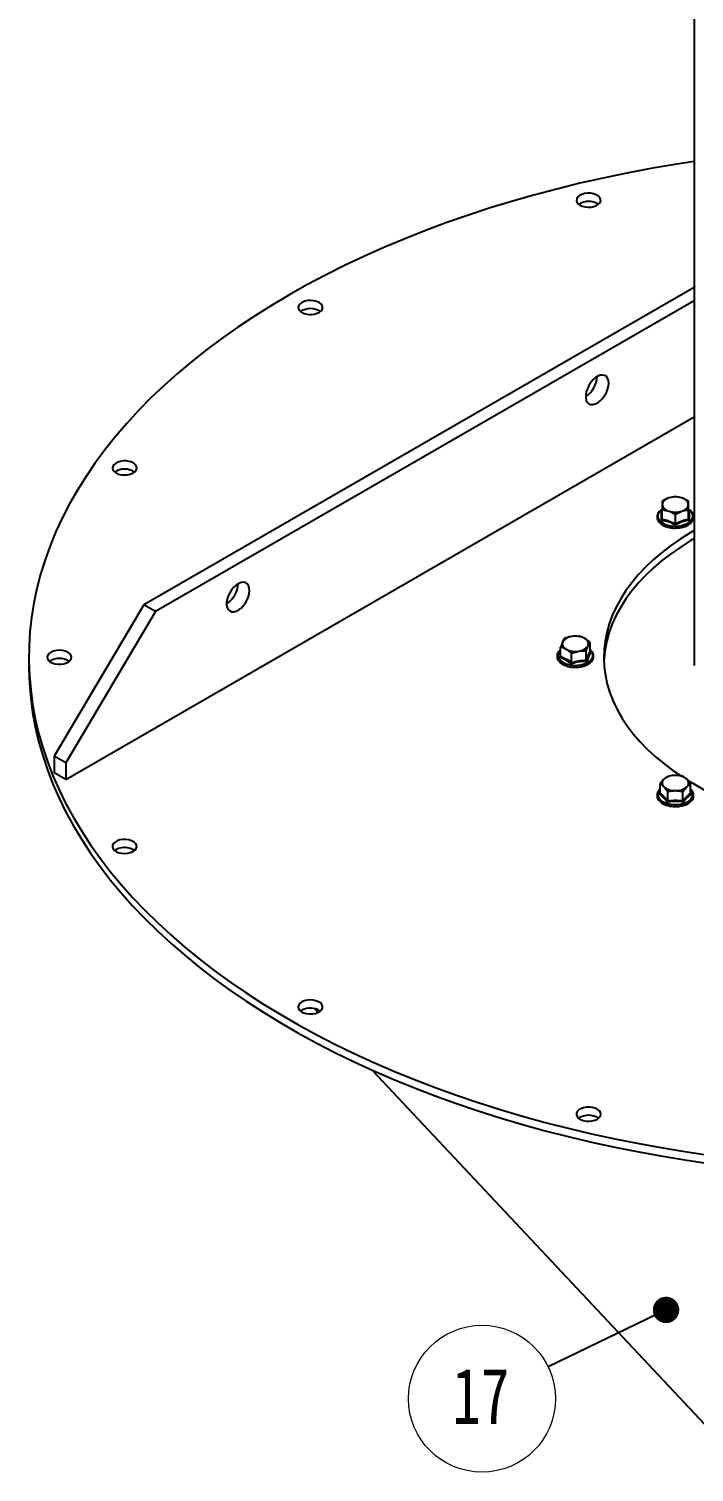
# Paper-space layout 'Sheet12' of a CAD drawing. Header units: millimetres. Extents: x 2 to 418, y -7 to 305.
# Drawn here: x 186.3 to 211.5, y 92.9 to 147.5 of the extents above; entities that cross this region are included whole.
import ezdxf

# ---------------------------------------------------------------- set-up
doc = ezdxf.new("R2010")
doc.units = ezdxf.units.MM
doc.styles.add('SLDTEXTSTYLE0', font='TXT', dxfattribs={"width": 0.75})
doc.dimstyles.new('SLDDIMSTYLE3', dxfattribs={"dimtxt": 0.18, "dimasz": 1, "dimexe": 0, "dimexo": 0.0625, "dimgap": 0, "dimtad": 0, "dimtih": 1, "dimtoh": 1, "dimdec": 0, "dimrnd": 1e-09, "dimzin": 0, "dimdsep": 46, "dimtxsty": 'Standard', "dimblk1": 'DOT', "dimblk2": 'DOT', "dimsah": 1, "dimcen": 0.09, "dimadec": 0, "dimazin": 0, "dimtfac": 1, "dimtdec": 0, "dimtofl": 0, "dimtmove": 0, "dimatfit": 3, "dimldrblk": 'DOT', "dimfxl": 1, "dimfrac": 2, "dimtolj": 1, "dimtzin": 0, "dimarcsym": 0})

# ---------------------------------------------------------------- blocks, each defined once
blk = doc.blocks.new('SW_NOTE_149')
at = {"color": 0, "linetype": 'Continuous', "lineweight": 0}
blk.add_circle((-2.505, -1.209), 2.782, dxfattribs=at)
at = {"color": 0, "linetype": 'Continuous', "lineweight": 0, "insert": (-2.548, -0.047), "char_height": 2.1167, "attachment_point": 2, "style": 'SLDTEXTSTYLE0'}
blk.add_mtext('17', dxfattribs=at)
blk = doc.blocks.new('_DOT')
at = {"color": 0, "linetype": 'ByBlock', "lineweight": -2}
blk.add_line((-0.5, 0), (-1, 0), dxfattribs=at)
at = {"color": 0, "linetype": 'ByBlock', "const_width": 0.5}
blk.add_lwpolyline([(-0.25, 0, 1), (0.25, 0, 1)], format="xyb", close=True, dxfattribs=at)

psp = doc.layouts.new('Sheet12')

# ---------------------------------------------------------------- linework, layer by layer
at = {"color": 7, "linetype": 'Continuous', "lineweight": 25}
for p, q in [((211.4883, 171.9045), (211.4883, 123.4219)), ((211.4883, 137.7435), (190.6574, 125.7181)), ((211.4883, 137.2411), (191.0925, 125.4669)), ((187.693, 119.1076), (211.4883, 132.8443)), ((210.7772, 129.8168), (210.5272, 129.7699)), ((211.2772, 129.6501), (211.0272, 129.7699)), ((210.2501, 129.2758), (210.273, 129.2868)), ((210.2772, 129.3169), (210.5272, 129.27)), ((210.2772, 128.9662), (210.2772, 129.3169)), ((210.7772, 129.1502), (211.0272, 129.27)), ((210.7772, 128.7996), (210.7772, 129.1502)), ((211.2772, 128.9662), (211.2772, 129.3169)), ((211.2824, 129.2856), (211.3043, 129.2758)), ((190.6574, 125.7181), (187.2578, 119.9869)), ((191.0925, 125.4669), (187.693, 119.7357)), ((191.0925, 125.4669), (190.6574, 125.7181)), ((206.5839, 124.4439), (206.5092, 124.3194)), ((207.1416, 124.5302), (206.8627, 124.5235)), ((207.4004, 123.9726), (207.4751, 124.17)), ((207.5498, 123.9439), (207.5498, 124.2945)), ((206.4345, 123.7714), (206.4345, 124.122)), ((206.8427, 123.8863), (207.1215, 123.9659)), ((206.8427, 123.5357), (206.8427, 123.8863)), ((207.4004, 123.6219), (207.4004, 123.9726)), ((207.5515, 123.9361), (207.58, 123.9158)), ((187.693, 119.7357), (187.2578, 119.9869)), ((187.2578, 119.9869), (187.2578, 119.3588)), ((187.693, 119.1076), (187.2578, 119.3588)), ((187.693, 119.7357), (187.693, 119.1076)), ((210.4885, 119.2216), (210.3442, 119.1138)), ((210.1999, 118.933), (210.3442, 118.8251)), ((210.1999, 118.5824), (210.1999, 118.933)), ((211.0659, 118.6444), (211.2102, 118.8251)), ((211.3546, 118.933), (211.2102, 119.1138)), ((211.3546, 118.5824), (211.3546, 118.933)), ((210.1686, 118.5496), (210.1999, 118.5887)), ((210.4885, 118.2937), (210.4885, 118.6444)), ((211.0659, 118.2937), (211.0659, 118.6444)), ((211.3546, 118.5867), (211.3858, 118.5496)), ((196.635, 110.3594), (196.5885, 110.328)), ((197.119, 110.4214), (197.253, 110.2785)), ((199.3014, 108.0931), (212.4588, 94.056))]:
    psp.add_line(p, q, dxfattribs=at)
at = {"color": 7, "linetype": 'Continuous', "lineweight": 25, "flags": 128}
for points in [[(211.4883, 142.522), (210.7563, 142.4075), (209.8447, 142.2504), (208.9412, 142.0785), (208.0464, 141.8918), (207.1611, 141.6907), (206.2861, 141.4751), (205.422, 141.2454), (204.5695, 141.0016), (203.7292, 140.744), (202.902, 140.4727), (202.0884, 140.1881), (201.289, 139.8903), (200.5046, 139.5795), (199.7357, 139.2561), (198.983, 138.9202), (198.247, 138.5722), (197.5284, 138.2122), (196.8277, 137.8407), (196.1456, 137.4579), (195.4824, 137.0641), (194.8389, 136.6596), (194.2154, 136.2448), (193.6125, 135.8199), (193.0307, 135.3854), (192.4704, 134.9415), (191.9321, 134.4887), (191.4162, 134.0272), (190.9231, 133.5575), (190.4532, 133.0799), (190.007, 132.5949), (189.5847, 132.1027), (189.1867, 131.6039), (188.8133, 131.0988), (188.4649, 130.5877), (188.1416, 130.0712), (187.8437, 129.5496), (187.5716, 129.0233), (187.3254, 128.4928), (187.1052, 127.9585), (186.9114, 127.4208), (186.744, 126.8801), (186.6031, 126.337), (186.489, 125.7917), (186.4016, 125.2448), (186.341, 124.6967), (186.3074, 124.1479), (186.3006, 123.5987), (186.3208, 123.0496), (186.3679, 122.501), (186.4419, 121.9535), (186.5427, 121.4074), (186.6702, 120.8631), (186.8243, 120.3211), (187.005, 119.7819), (187.212, 119.2459), (187.4452, 118.7134), (187.7044, 118.185), (187.9894, 117.661), (188.3, 117.1418), (188.6359, 116.628), (188.9969, 116.1198), (189.3826, 115.6178), (189.7928, 115.1222), (190.2271, 114.6336), (190.6852, 114.1522), (191.1667, 113.6786), (191.6712, 113.2129), (192.1984, 112.7557), (192.7477, 112.3073), (193.3188, 111.8681), (193.9112, 111.4384), (194.5245, 111.0185), (195.1581, 110.6088), (195.8115, 110.2096), (196.4842, 109.8212), (197.1757, 109.444), (197.8854, 109.0782), (198.6127, 108.7242), (199.3572, 108.3822), (200.118, 108.0525), (200.8948, 107.7354), (201.6867, 107.4311), (202.4933, 107.1398), (203.3138, 106.8618), (204.1477, 106.5974), (204.9941, 106.3467), (205.8525, 106.1099), (206.7222, 105.8872), (207.6024, 105.6788), (208.4925, 105.4849), (209.3918, 105.3056), (210.2994, 105.1411), (211.2148, 104.9914), (212.1372, 104.8568)], [(207.9192, 141.1511), (207.8618, 141.2091), (207.7813, 141.2571), (207.6827, 141.292), (207.5721, 141.3116), (207.4565, 141.3147), (207.3433, 141.3012), (207.2394, 141.2718), (207.1514, 141.2284), (207.0849, 141.1738), (207.044, 141.1113), (207.0313, 141.0449), (207.0476, 140.9788), (207.0918, 140.9171), (207.1613, 140.8637), (207.2516, 140.8219), (207.357, 140.7945), (207.471, 140.783), (207.5863, 140.7882), (207.6958, 140.8099), (207.7925, 140.8465), (207.8704, 140.8959), (207.9245, 140.9549), (207.9515, 141.0199), (207.9497, 141.0867), (207.9192, 141.1511)], [(197.2878, 137.1753), (197.1964, 137.2162), (197.0902, 137.2428), (196.976, 137.2532), (196.8608, 137.2469), (196.7519, 137.2243), (196.6562, 137.1867), (196.5797, 137.1367), (196.5272, 137.0771), (196.502, 137.012), (196.5056, 136.9452), (196.5379, 136.8811), (196.5968, 136.8236), (196.6786, 136.7764), (196.7782, 136.7424), (196.8893, 136.7237), (197.0049, 136.7216), (197.1178, 136.7362), (197.2209, 136.7665), (197.3077, 136.8107), (197.3727, 136.8659), (197.4119, 136.9288), (197.4228, 136.9953), (197.4047, 137.0612), (197.3587, 137.1225), (197.2878, 137.1753)], [(208.2535, 134.1174), (208.2433, 134.2196), (208.2132, 134.3052), (208.1647, 134.3703), (208.1, 134.4118), (208.0221, 134.4279), (207.9347, 134.4176), (207.8419, 134.3816), (207.7479, 134.3215), (207.6573, 134.2401), (207.5741, 134.1412), (207.5024, 134.0294), (207.4455, 133.9101), (207.406, 133.7886), (207.3857, 133.6708), (207.3857, 133.5622), (207.406, 133.4677), (207.4455, 133.3919), (207.5024, 133.3383), (207.5741, 133.3094), (207.6573, 133.3065), (207.7479, 133.3297), (207.8419, 133.3781), (207.9347, 133.4493), (208.0221, 133.54), (208.1, 133.6459), (208.1647, 133.7621), (208.2132, 133.8832), (208.2433, 134.0036), (208.2535, 134.1174)], [(190.1013, 131.1535), (189.9897, 131.1711), (189.874, 131.1721), (189.7615, 131.1566), (189.6593, 131.1253), (189.5737, 131.0804), (189.5102, 131.0245), (189.4727, 130.9613), (189.4636, 130.8948), (189.4835, 130.829), (189.5311, 130.7681), (189.6035, 130.716), (189.696, 130.6759), (189.8029, 130.6503), (189.9174, 130.6409), (190.0324, 130.6482), (190.1406, 130.6718), (190.2353, 130.7103), (190.3104, 130.761), (190.3613, 130.821), (190.3848, 130.8864), (190.3793, 130.9531), (190.3453, 131.017), (190.2849, 131.0739), (190.2018, 131.1204), (190.1013, 131.1535)], [(211.4883, 128.5423), (211.3402, 128.4542), (210.9582, 128.2115), (210.5968, 127.9584), (210.2569, 127.6957), (209.9391, 127.4238), (209.6443, 127.1434), (209.3731, 126.8552), (209.1262, 126.5599), (208.9041, 126.258), (208.7073, 125.9503), (208.5362, 125.6376), (208.3914, 125.3204), (208.273, 124.9997), (208.1815, 124.676), (208.1169, 124.3501), (208.0795, 124.0229), (208.0692, 123.6949), (208.0863, 123.3671), (208.1305, 123.0401), (208.2018, 122.7148), (208.3001, 122.3917), (208.4251, 122.0718), (208.5765, 121.7557), (208.754, 121.4441), (208.9572, 121.1379), (209.1856, 120.8376), (209.4386, 120.5439), (209.7158, 120.2576), (210.0164, 119.9793), (210.3398, 119.7097), (210.6852, 119.4493), (211.0058, 119.2288)], [(211.4883, 128.2282), (211.3402, 128.1402), (210.9582, 127.8974), (210.5968, 127.6444), (210.2569, 127.3816), (209.9391, 127.1097), (209.6443, 126.8294), (209.3731, 126.5412), (209.1262, 126.2458), (208.9041, 125.9439), (208.7073, 125.6363), (208.5362, 125.3235), (208.3914, 125.0064), (208.273, 124.6856), (208.1815, 124.3619), (208.1169, 124.0361), (208.0795, 123.7088), (208.0722, 123.5789)], [(194.6553, 126.2674), (194.6451, 126.3695), (194.615, 126.4551), (194.5665, 126.5202), (194.5018, 126.5618), (194.4239, 126.5778), (194.3365, 126.5675), (194.2437, 126.5315), (194.1497, 126.4714), (194.0591, 126.39), (193.9759, 126.2911), (193.9042, 126.1794), (193.8473, 126.06), (193.8078, 125.9386), (193.7875, 125.8208), (193.7875, 125.7121), (193.8078, 125.6177), (193.8473, 125.5419), (193.9042, 125.4882), (193.9759, 125.4593), (194.0591, 125.4564), (194.1497, 125.4797), (194.2437, 125.528), (194.3365, 125.5992), (194.4239, 125.6899), (194.5018, 125.7958), (194.5665, 125.9121), (194.615, 126.0332), (194.6451, 126.1535), (194.6553, 126.2674)], [(187.4536, 124.0024), (187.3389, 123.994), (187.2313, 123.9695), (187.1377, 123.9302), (187.064, 123.8787), (187.0147, 123.8183), (186.993, 123.7527), (187.0003, 123.686), (187.036, 123.6225), (187.098, 123.5661), (187.1824, 123.5204), (187.2837, 123.4882), (187.3958, 123.4716), (187.5115, 123.4716), (187.6235, 123.4882), (187.7249, 123.5204), (187.8093, 123.5661), (187.8713, 123.6225), (187.907, 123.686), (187.9143, 123.7527), (187.8926, 123.8183), (187.8433, 123.8787), (187.7696, 123.9302), (187.676, 123.9695), (187.5684, 123.994), (187.4536, 124.0024)], [(186.2998, 123.4219), (186.3006, 123.2846), (186.3208, 122.7355), (186.3679, 122.187), (186.4419, 121.6394), (186.5427, 121.0933), (186.6702, 120.549), (186.8243, 120.0071), (187.005, 119.4679), (187.212, 118.9318), (187.4452, 118.3993), (187.7044, 117.8709), (187.9894, 117.3469), (188.3, 116.8278), (188.6359, 116.3139), (188.9969, 115.8058), (189.3826, 115.3037), (189.7928, 114.8082), (190.2271, 114.3195), (190.6852, 113.8382), (191.1667, 113.3645), (191.6712, 112.8989), (192.1984, 112.4417), (192.7477, 111.9933), (193.3188, 111.554), (193.9112, 111.1243), (194.5245, 110.7044), (195.1581, 110.2947), (195.8115, 109.8955), (196.4842, 109.5072), (197.1757, 109.13), (197.8854, 108.7642), (198.6127, 108.4102), (199.3572, 108.0682), (200.118, 107.7385), (200.8948, 107.4213), (201.6867, 107.117), (202.4933, 106.8258), (203.3138, 106.5478), (204.1477, 106.2833), (204.9941, 106.0326), (205.8525, 105.7958), (206.7222, 105.5731), (207.6024, 105.3648), (208.4925, 105.1708), (209.3918, 104.9916), (210.2994, 104.827), (211.2148, 104.6774), (212.1372, 104.5427)], [(211.2328, 119.0836), (211.4388, 118.9586), (211.8453, 118.7295), (212.2704, 118.5119), (212.7131, 118.3063), (213.1723, 118.1132), (213.647, 117.9331), (214.1362, 117.7662), (214.6386, 117.6132), (215.1532, 117.4742), (215.6787, 117.3496), (216.214, 117.2396), (216.7578, 117.1447), (217.3088, 117.0649), (217.8659, 117.0004), (218.4276, 116.9514), (218.9928, 116.9181), (219.4501, 116.9026)], [(189.748, 116.8108), (189.6475, 116.7777), (189.5644, 116.7312), (189.504, 116.6743), (189.4699, 116.6104), (189.4645, 116.5437), (189.488, 116.4783), (189.5388, 116.4183), (189.614, 116.3675), (189.7086, 116.3291), (189.8169, 116.3055), (189.9319, 116.2982), (190.0464, 116.3076), (190.1533, 116.3332), (190.2458, 116.3733), (190.3181, 116.4254), (190.3657, 116.4863), (190.3856, 116.5521), (190.3766, 116.6186), (190.3391, 116.6818), (190.2756, 116.7377), (190.19, 116.7826), (190.0877, 116.8139), (189.9753, 116.8294), (189.8596, 116.8284), (189.748, 116.8108)], [(196.635, 110.6734), (196.5641, 110.6207), (196.5182, 110.5594), (196.5001, 110.4934), (196.5109, 110.4269), (196.5501, 110.3641), (196.6152, 110.3088), (196.7019, 110.2647), (196.805, 110.2343), (196.9179, 110.2198), (197.0336, 110.2219), (197.1447, 110.2405), (197.2442, 110.2745), (197.326, 110.3217), (197.3849, 110.3792), (197.4172, 110.4433), (197.4209, 110.5101), (197.3956, 110.5753), (197.3431, 110.6348), (197.2666, 110.6849), (197.1709, 110.7224), (197.062, 110.745), (196.9469, 110.7513), (196.8326, 110.7409), (196.7264, 110.7144), (196.635, 110.6734)], [(207.0662, 106.5247), (207.0357, 106.4603), (207.0339, 106.3935), (207.0609, 106.3286), (207.115, 106.2696), (207.1929, 106.2202), (207.2896, 106.1835), (207.399, 106.1619), (207.5144, 106.1566), (207.6283, 106.1681), (207.7338, 106.1956), (207.8241, 106.2373), (207.8935, 106.2908), (207.9378, 106.3525), (207.9541, 106.4186), (207.9414, 106.485), (207.9005, 106.5474), (207.834, 106.6021), (207.746, 106.6455), (207.6421, 106.6748), (207.5288, 106.6884), (207.4133, 106.6852), (207.3027, 106.6656), (207.2041, 106.6307), (207.1235, 106.5827), (207.0662, 106.5247)]]:
    psp.add_lwpolyline(points, dxfattribs=at)
at = {"color": 8, "linetype": 'Continuous', "lineweight": 25, "flags": 128}
for points in [[(210.2594, 129.3224), (210.1984, 129.2697), (210.1456, 129.1987), (210.1187, 129.123), (210.1187, 129.0456), (210.1456, 128.9699), (210.1984, 128.8989), (210.275, 128.8354), (210.372, 128.7821), (210.4857, 128.7412), (210.6113, 128.7144), (210.7437, 128.7027), (210.8774, 128.7066), (211.0071, 128.726), (211.1274, 128.76), (211.2333, 128.8073), (211.3205, 128.866), (211.3855, 128.9336), (211.4256, 129.0074), (211.4392, 129.0843), (211.4392, 129.0843)], [(206.4345, 124.0149), (206.4217, 124.0029), (206.3658, 123.9326), (206.3355, 123.8573), (206.3321, 123.78), (206.3557, 123.7039), (206.4054, 123.6321), (206.4791, 123.5676), (206.5738, 123.5129), (206.6857, 123.4703), (206.81, 123.4417), (206.9419, 123.428), (207.0758, 123.43), (207.2062, 123.4475), (207.3279, 123.4797), (207.4359, 123.5255), (207.5257, 123.5829), (207.5936, 123.6495), (207.6369, 123.7227), (207.6539, 123.7994), (207.6437, 123.8765), (207.6068, 123.9508), (207.5498, 124.0149)], [(210.1999, 118.7207), (210.1565, 118.6665), (210.1229, 118.5917), (210.1161, 118.5144), (210.1364, 118.438), (210.1829, 118.3655), (210.2538, 118.2999), (210.346, 118.2438), (210.456, 118.1997), (210.5791, 118.1692), (210.7102, 118.1536), (210.8442, 118.1536), (210.9754, 118.1692), (211.0985, 118.1997), (211.2084, 118.2438), (211.3007, 118.2999), (211.3715, 118.3655), (211.418, 118.438), (211.4383, 118.5144), (211.4315, 118.5917), (211.3979, 118.6665), (211.3546, 118.7207)]]:
    psp.add_lwpolyline(points, dxfattribs=at)
at = {"color": 7, "linetype": 'Continuous', "lineweight": 25}
for centre, radius, start, end in [((207.4928, 140.3458), 0.6614, 55.68353, 124.31647), ((196.9615, 136.2713), 0.6716, 56.27368, 123.72632), ((206.8779, 134.4092), 0.9413, 302.46641, 357.53359), ((189.9227, 130.2021), 0.6619, 74.34588, 124.08128), ((190.0036, 130.3637), 0.4856, 52.75082, 78.39485), ((210.5817, 129.4655), 0.3093, 100.1397, 169.85409), ((210.7772, 128.9877), 0.8212, 72.27565, 107.72435), ((210.9728, 129.4655), 0.3093, 10.14591, 79.8603), ((210.5817, 129.5744), 0.3093, 190.14591, 259.8603), ((210.7772, 130.0522), 0.8212, 252.27565, 287.72435), ((210.9728, 129.5744), 0.3093, 280.1397, 349.85409), ((193.2797, 126.5591), 0.9413, 302.46641, 357.53359), ((206.7164, 124.2462), 0.2198, 160.539, 249.25792), ((206.8901, 124.0679), 0.4564, 93.4335, 146.56112), ((206.993, 123.7671), 0.7675, 62.64283, 99.7711), ((207.0942, 124.4215), 0.4564, 273.4335, 326.56112), ((207.2678, 124.2432), 0.2198, 340.539, 69.25792), ((187.4299, 123.0792), 0.6096, 87.76925, 124.93814), ((187.4774, 123.0792), 0.6096, 55.06183, 92.23062), ((206.9913, 124.7223), 0.7675, 242.64283, 279.7711), ((210.7458, 118.6307), 0.6282, 87.13005, 129.73612), ((210.8087, 118.6307), 0.6282, 50.26388, 92.86995), ((210.47, 118.9695), 0.1914, 131.06868, 228.93132), ((210.7458, 119.3082), 0.6282, 230.26388, 272.86995), ((210.8087, 119.3082), 0.6282, 267.13005, 309.73612), ((211.0845, 118.9695), 0.1914, 311.06868, 48.93132), ((189.8457, 116.021), 0.4856, 101.605, 127.24915), ((189.9266, 115.8594), 0.6619, 55.9187, 105.654), ((196.9582, 109.7546), 0.6857, 56.74045, 118.1211), ((207.4926, 105.7205), 0.6605, 55.63223, 124.36777)]:
    psp.add_arc(centre, radius, start, end, dxfattribs=at)
at = {"color": 8, "linetype": 'Continuous', "lineweight": 25}
psp.add_arc((211.1172, 129.054), 0.3233, 5.37826, 60.91105, dxfattribs=at)
at = {"color": 7, "linetype": 'Continuous', "lineweight": 25}
for points, knots in [([(210.5272, 129.7699), (210.5213, 129.7679), (210.4369, 129.7393), (210.3541, 129.6931), (210.2772, 129.6501)], [0, 0, 0, 0, 0.0702148, 1, 1, 1, 1]), ([(210.2772, 129.6501), (210.2772, 129.6232), (210.2772, 129.5877), (210.2772, 129.5332), (210.2772, 129.52)], [0, 0, 0, 0, 0.75814858, 1, 1, 1, 1]), ([(211.0272, 129.7699), (211.0213, 129.7719), (210.9369, 129.7995), (210.8541, 129.8085), (210.7772, 129.8168)], [0, 0, 0, 0, 0.0702148, 1, 1, 1, 1]), ([(211.2772, 129.52), (211.2772, 129.5332), (211.2772, 129.5877), (211.2772, 129.6232), (211.2772, 129.6501)], [0, 0, 0, 0, 0.2418514, 1, 1, 1, 1]), ([(210.2455, 129.3162), (210.2312, 129.3064), (210.1879, 129.2766), (210.137, 129.216), (210.0955, 129.1377), (210.0808, 129.0554), (210.0915, 128.9745), (210.1257, 128.8983), (210.1818, 128.8282), (210.2586, 128.7657), (210.3541, 128.7126), (210.4649, 128.6713), (210.5866, 128.6431), (210.7149, 128.629), (210.8453, 128.6293), (210.9733, 128.644), (211.0947, 128.6728), (211.2053, 128.7149), (211.3014, 128.7693), (211.3793, 128.8346), (211.4352, 128.9089), (211.4651, 128.982), (211.4682, 129.0295), (211.4695, 129.0489)], [0, 0, 0, 0, 0.0247498, 0.0753123, 0.1252857, 0.1738774, 0.2211603, 0.2681517, 0.315931, 0.3649676, 0.4148166, 0.4648846, 0.5148791, 0.5647859, 0.614654, 0.6645508, 0.7145273, 0.7646602, 0.8150139, 0.8655862, 0.9160319, 0.9655831, 1, 1, 1, 1]), ([(210.2501, 129.2758), (210.2502, 129.2758), (210.2541, 129.2759), (210.2615, 129.2771), (210.2701, 129.282), (210.276, 129.2895), (210.2768, 129.2962), (210.2772, 129.2995)], [0, 0, 0, 0, 0.0067129, 0.2676791, 0.5286892, 0.7638601, 1, 1, 1, 1]), ([(210.2501, 128.9245), (210.2504, 128.9427), (210.2515, 129.0339), (210.2524, 129.163), (210.2508, 129.2424), (210.2501, 129.2758)], [0, 0, 0, 0, 0.1257521, 0.6310579, 1, 1, 1, 1]), ([(210.2772, 129.52), (210.2772, 129.4717), (210.2772, 129.4096), (210.2772, 129.3338), (210.2772, 129.3169)], [0, 0, 0, 0, 0.7762867, 1, 1, 1, 1]), ([(210.5272, 129.27), (210.5331, 129.268), (210.6176, 129.2393), (210.7003, 129.1931), (210.7772, 129.1502)], [0, 0, 0, 0, 0.07021477, 1, 1, 1, 1]), ([(211.0272, 129.27), (211.0331, 129.2719), (211.1176, 129.2996), (211.2003, 129.3085), (211.2772, 129.3169)], [0, 0, 0, 0, 0.0702148, 1, 1, 1, 1]), ([(211.2772, 129.3169), (211.2772, 129.3338), (211.2772, 129.4096), (211.2772, 129.4717), (211.2772, 129.52)], [0, 0, 0, 0, 0.2237133, 1, 1, 1, 1]), ([(211.2772, 129.2995), (211.2776, 129.2962), (211.2784, 129.2895), (211.2843, 129.282), (211.2929, 129.2771), (211.3003, 129.2759), (211.3042, 129.2758), (211.3043, 129.2758)], [0, 0, 0, 0, 0.2361399, 0.4713108, 0.7323209, 0.9932871, 1, 1, 1, 1]), ([(211.4695, 129.0489), (211.4687, 129.0642), (211.4665, 129.106), (211.4435, 129.173), (211.3945, 129.2449), (211.3416, 129.2985), (211.2995, 129.324), (211.2872, 129.3315)], [0, 0, 0, 0, 0.1428194, 0.3898496, 0.6391059, 0.8947937, 1, 1, 1, 1]), ([(211.3043, 129.2758), (211.304, 129.2648), (211.3029, 129.2097), (211.302, 129.1013), (211.3036, 128.977), (211.3043, 128.9245)], [0, 0, 0, 0, 0.1257521, 0.6310579, 1, 1, 1, 1]), ([(210.2501, 128.9245), (210.2502, 128.9245), (210.2541, 128.9272), (210.2615, 128.9333), (210.2701, 128.944), (210.276, 128.9554), (210.2768, 128.9626), (210.2772, 128.9662)], [0, 0, 0, 0, 0.00671288, 0.26767911, 0.52868921, 0.76386005, 1, 1, 1, 1]), ([(210.7772, 128.7488), (210.7555, 128.7598), (210.6463, 128.815), (210.4685, 128.8853), (210.315, 128.9128), (210.2501, 128.9245)], [0, 0, 0, 0, 0.1257521, 0.6310579, 1, 1, 1, 1]), ([(210.2772, 128.9662), (210.3592, 128.9495), (210.5259, 128.9157), (210.6926, 128.8387), (210.7772, 128.7996)], [0, 0, 0, 0, 0.4922071, 1, 1, 1, 1]), ([(210.7772, 128.7996), (210.8592, 128.8376), (211.0259, 128.9148), (211.1926, 128.9489), (211.2772, 128.9662)], [0, 0, 0, 0, 0.4922071, 1, 1, 1, 1]), ([(211.3043, 128.9245), (211.2823, 128.9209), (211.172, 128.903), (210.9933, 128.8544), (210.8413, 128.7801), (210.7772, 128.7488)], [0, 0, 0, 0, 0.1257521, 0.6310579, 1, 1, 1, 1]), ([(210.7772, 128.7488), (210.7772, 128.7489), (210.7772, 128.7529), (210.7772, 128.7615), (210.7772, 128.7749), (210.7772, 128.7884), (210.7772, 128.7958), (210.7772, 128.7996)], [0, 0, 0, 0, 0.0067129, 0.2676791, 0.5286892, 0.7638601, 1, 1, 1, 1]), ([(211.2772, 128.9662), (211.2776, 128.9626), (211.2784, 128.9554), (211.2843, 128.944), (211.2929, 128.9333), (211.3003, 128.9272), (211.3042, 128.9245), (211.3043, 128.9245)], [0, 0, 0, 0, 0.2361399, 0.4713108, 0.7323209, 0.9932871, 1, 1, 1, 1]), ([(206.5092, 124.3194), (206.5074, 124.3156), (206.4822, 124.2607), (206.4574, 124.1888), (206.4345, 124.122)], [0, 0, 0, 0, 0.0702148, 1, 1, 1, 1]), ([(206.8627, 124.5235), (206.8561, 124.5225), (206.762, 124.5074), (206.6697, 124.4745), (206.5839, 124.4439)], [0, 0, 0, 0, 0.0702148, 1, 1, 1, 1]), ([(207.3457, 124.4488), (207.329, 124.458), (207.2599, 124.4961), (207.1926, 124.5155), (207.1416, 124.5302)], [0, 0, 0, 0, 0.24185142, 1, 1, 1, 1]), ([(207.5498, 124.2945), (207.5349, 124.3079), (207.4685, 124.3678), (207.3993, 124.4134), (207.3457, 124.4488)], [0, 0, 0, 0, 0.2237133, 1, 1, 1, 1]), ([(207.4751, 124.17), (207.4769, 124.1738), (207.5021, 124.2276), (207.5268, 124.2623), (207.5498, 124.2945)], [0, 0, 0, 0, 0.0702148, 1, 1, 1, 1]), ([(206.4345, 124.0207), (206.422, 124.011), (206.3823, 123.9804), (206.3376, 123.9186), (206.3034, 123.8388), (206.2962, 123.7564), (206.314, 123.6766), (206.3547, 123.6021), (206.4169, 123.534), (206.4993, 123.474), (206.5997, 123.4242), (206.7141, 123.3864), (206.8381, 123.3627), (206.9505, 123.3524), (207.0195, 123.3561), (207.0454, 123.3574)], [0, 0, 0, 0, 0.0391136, 0.1242348, 0.2079477, 0.2891365, 0.368574, 0.4480099, 0.5292047, 0.6124081, 0.6966711, 0.7810844, 0.8653474, 0.9494803, 1, 1, 1, 1]), ([(206.4043, 123.734), (206.4044, 123.734), (206.4087, 123.736), (206.417, 123.741), (206.4265, 123.7502), (206.4331, 123.7607), (206.434, 123.7678), (206.4345, 123.7714)], [0, 0, 0, 0, 0.0067129, 0.2676791, 0.5286892, 0.7638601, 1, 1, 1, 1]), ([(206.8346, 123.4855), (206.8169, 123.4995), (206.7281, 123.5698), (206.5833, 123.6645), (206.4574, 123.7134), (206.4043, 123.734)], [0, 0, 0, 0, 0.1257521, 0.6310579, 1, 1, 1, 1]), ([(206.4345, 124.122), (206.4855, 124.1073), (206.5528, 124.0879), (206.6219, 124.0498), (206.6386, 124.0406)], [0, 0, 0, 0, 0.7581486, 1, 1, 1, 1]), ([(206.4345, 123.7714), (206.5014, 123.7434), (206.6375, 123.6865), (206.7736, 123.5865), (206.8427, 123.5357)], [0, 0, 0, 0, 0.4922071, 1, 1, 1, 1]), ([(206.6386, 124.0406), (206.6922, 124.0052), (206.7613, 123.9596), (206.8278, 123.8997), (206.8427, 123.8863)], [0, 0, 0, 0, 0.77628672, 1, 1, 1, 1]), ([(206.8427, 123.5357), (206.9342, 123.5605), (207.12, 123.6109), (207.306, 123.6182), (207.4004, 123.6219)], [0, 0, 0, 0, 0.4922071, 1, 1, 1, 1]), ([(207.0454, 123.3574), (207.0626, 123.3578), (207.1232, 123.359), (207.2242, 123.3763), (207.3429, 123.4083), (207.4497, 123.4542), (207.5409, 123.5118), (207.6128, 123.58), (207.6622, 123.6565), (207.6863, 123.738), (207.6846, 123.82), (207.6579, 123.8979), (207.6137, 123.9666), (207.5699, 124.0047), (207.5498, 124.0222)], [0, 0, 0, 0, 0.0360356, 0.1263637, 0.2168763, 0.3077101, 0.3989625, 0.4905368, 0.581528, 0.6704592, 0.7566909, 0.8417845, 0.9275435, 1, 1, 1, 1]), ([(207.1215, 123.9659), (207.1282, 123.9669), (207.2223, 123.9809), (207.3146, 123.9766), (207.4004, 123.9726)], [0, 0, 0, 0, 0.0702148, 1, 1, 1, 1]), ([(207.4004, 123.6219), (207.4249, 123.6854), (207.4747, 123.8144), (207.5245, 123.9003), (207.5498, 123.9439)], [0, 0, 0, 0, 0.4922071, 1, 1, 1, 1]), ([(207.4225, 123.5765), (207.4224, 123.5765), (207.4192, 123.5797), (207.4132, 123.5869), (207.4062, 123.5987), (207.4014, 123.611), (207.4007, 123.6183), (207.4004, 123.6219)], [0, 0, 0, 0, 0.0067129, 0.2676791, 0.5286892, 0.7638601, 1, 1, 1, 1]), ([(207.58, 123.9158), (207.5732, 123.9054), (207.5393, 123.853), (207.4852, 123.7487), (207.4411, 123.6276), (207.4225, 123.5765)], [0, 0, 0, 0, 0.1257521, 0.6310579, 1, 1, 1, 1]), ([(207.5498, 123.9439), (207.5503, 123.9405), (207.5512, 123.9337), (207.5578, 123.9252), (207.5673, 123.9189), (207.5755, 123.9165), (207.5799, 123.9158), (207.58, 123.9158)], [0, 0, 0, 0, 0.23613995, 0.47131079, 0.73232089, 0.99328712, 1, 1, 1, 1]), ([(207.4225, 123.5765), (207.398, 123.5764), (207.2753, 123.5762), (207.0763, 123.5563), (206.9063, 123.5065), (206.8346, 123.4855)], [0, 0, 0, 0, 0.1257521, 0.6310579, 1, 1, 1, 1]), ([(206.8346, 123.4855), (206.8346, 123.4856), (206.8358, 123.4895), (206.838, 123.4979), (206.8406, 123.5112), (206.8423, 123.5245), (206.8426, 123.5319), (206.8427, 123.5357)], [0, 0, 0, 0, 0.0067129, 0.2676791, 0.5286892, 0.7638601, 1, 1, 1, 1]), ([(210.7772, 119.2581), (210.7536, 119.2577), (210.6559, 119.2559), (210.5607, 119.2364), (210.4885, 119.2216)], [0, 0, 0, 0, 0.2418514, 1, 1, 1, 1]), ([(211.0659, 119.2216), (211.0449, 119.2264), (210.9508, 119.2479), (210.8531, 119.2537), (210.7772, 119.2581)], [0, 0, 0, 0, 0.2237133, 1, 1, 1, 1]), ([(211.2102, 119.1138), (211.2068, 119.1172), (211.1581, 119.1654), (211.1103, 119.1945), (211.0659, 119.2216)], [0, 0, 0, 0, 0.0702148, 1, 1, 1, 1]), ([(210.1999, 118.7289), (210.1925, 118.7229), (210.1588, 118.6956), (210.1197, 118.6376), (210.087, 118.5577), (210.0818, 118.4753), (210.1012, 118.3958), (210.1435, 118.3217), (210.2072, 118.2542), (210.2911, 118.1948), (210.3926, 118.1457), (210.5078, 118.109), (210.6325, 118.0857), (210.7618, 118.0774), (210.8703, 118.0801), (210.9319, 118.0909), (210.952, 118.0944)], [0, 0, 0, 0, 0.0222511, 0.1026052, 0.1815298, 0.2580495, 0.3330439, 0.408149, 0.4849933, 0.5636919, 0.64332, 0.7230473, 0.8026293, 0.8820936, 0.9615335, 1, 1, 1, 1]), ([(210.3442, 119.1138), (210.3408, 119.1103), (210.292, 119.0611), (210.2443, 118.9947), (210.1999, 118.933)], [0, 0, 0, 0, 0.07021477, 1, 1, 1, 1]), ([(210.3442, 118.8251), (210.3476, 118.8217), (210.3964, 118.7724), (210.4441, 118.7061), (210.4885, 118.6444)], [0, 0, 0, 0, 0.0702148, 1, 1, 1, 1]), ([(210.4885, 118.6444), (210.5607, 118.6591), (210.6559, 118.6786), (210.7536, 118.6804), (210.7772, 118.6808)], [0, 0, 0, 0, 0.7581486, 1, 1, 1, 1]), ([(210.7772, 118.6808), (210.8531, 118.6764), (210.9508, 118.6706), (211.0449, 118.6492), (211.0659, 118.6444)], [0, 0, 0, 0, 0.7762867, 1, 1, 1, 1]), ([(210.952, 118.0944), (210.9737, 118.0975), (211.0377, 118.1064), (211.1359, 118.1365), (211.2419, 118.1826), (211.3318, 118.2412), (211.4022, 118.31), (211.4499, 118.387), (211.4721, 118.4687), (211.4686, 118.5505), (211.4399, 118.6278), (211.4014, 118.6879), (211.366, 118.7185), (211.3546, 118.7284)], [0, 0, 0, 0, 0.0524695, 0.1543284, 0.256559, 0.3592639, 0.4622909, 0.5645597, 0.6643964, 0.7612426, 0.8569405, 0.9535774, 1, 1, 1, 1]), ([(211.2102, 118.8251), (211.2136, 118.8285), (211.2624, 118.8767), (211.3102, 118.9059), (211.3546, 118.933)], [0, 0, 0, 0, 0.07021477, 1, 1, 1, 1]), ([(210.1999, 118.5824), (210.1994, 118.5789), (210.1985, 118.572), (210.1916, 118.5625), (210.1817, 118.5547), (210.1732, 118.551), (210.1687, 118.5497), (210.1686, 118.5496)], [0, 0, 0, 0, 0.2361399, 0.4713108, 0.7323209, 0.9932871, 1, 1, 1, 1]), ([(210.4729, 118.2454), (210.4605, 118.2617), (210.3981, 118.3434), (210.296, 118.4569), (210.2064, 118.5221), (210.1686, 118.5496)], [0, 0, 0, 0, 0.1257521, 0.6310579, 1, 1, 1, 1]), ([(210.1999, 118.5824), (210.2472, 118.5457), (210.3434, 118.4711), (210.4397, 118.3535), (210.4885, 118.2937)], [0, 0, 0, 0, 0.4922071, 1, 1, 1, 1]), ([(210.4729, 118.2454), (210.473, 118.2455), (210.4752, 118.2491), (210.4795, 118.257), (210.4844, 118.2697), (210.4878, 118.2826), (210.4883, 118.29), (210.4885, 118.2937)], [0, 0, 0, 0, 0.0067129, 0.2676791, 0.5286892, 0.7638601, 1, 1, 1, 1]), ([(211.0815, 118.2454), (211.0563, 118.2491), (210.9295, 118.2678), (210.7238, 118.2787), (210.5474, 118.2553), (210.4729, 118.2454)], [0, 0, 0, 0, 0.1257521, 0.6310579, 1, 1, 1, 1]), ([(210.4885, 118.2937), (210.5832, 118.3044), (210.7757, 118.326), (210.9681, 118.3046), (211.0659, 118.2937)], [0, 0, 0, 0, 0.4922071, 1, 1, 1, 1]), ([(211.0659, 118.2937), (211.1132, 118.3517), (211.2094, 118.4696), (211.3057, 118.5444), (211.3546, 118.5824)], [0, 0, 0, 0, 0.4922071, 1, 1, 1, 1]), ([(211.0815, 118.2454), (211.0815, 118.2455), (211.0792, 118.2491), (211.0749, 118.257), (211.07, 118.2697), (211.0666, 118.2826), (211.0661, 118.29), (211.0659, 118.2937)], [0, 0, 0, 0, 0.0067129, 0.2676791, 0.5286892, 0.7638601, 1, 1, 1, 1]), ([(211.3858, 118.5496), (211.373, 118.5407), (211.3086, 118.4957), (211.205, 118.4035), (211.1182, 118.2923), (211.0815, 118.2454)], [0, 0, 0, 0, 0.1257521, 0.6310579, 1, 1, 1, 1]), ([(211.3858, 118.5496), (211.3857, 118.5497), (211.3812, 118.551), (211.3727, 118.5547), (211.3628, 118.5625), (211.356, 118.572), (211.355, 118.5789), (211.3546, 118.5824)], [0, 0, 0, 0, 0.0067129, 0.2676791, 0.5286892, 0.7638601, 1, 1, 1, 1])]:
    psp.add_open_spline(points, degree=3, knots=knots, dxfattribs=at)
at = {"color": 8, "linetype": 'Continuous', "lineweight": 25}
psp.add_open_spline([(206.4043, 123.734), (206.411, 123.7522), (206.4212, 123.7795), (206.4312, 123.8018), (206.4345, 123.8091)], degree=3, knots=[0, 0, 0, 0, 0.67014186, 1, 1, 1, 1], dxfattribs=at)

# ---------------------------------------------------------------- block references
at = {"color": 7, "linetype": 'Continuous', "lineweight": 0}
psp.add_blockref('SW_NOTE_149', (205.9609, 96.8507), dxfattribs=at)

# ---------------------------------------------------------------- leaders
psp.add_leader([(210.4258, 99.0057), (205.9609, 96.8507)], dimstyle='SLDDIMSTYLE3', dxfattribs=at)

doc.saveas('drawing.dxf')
